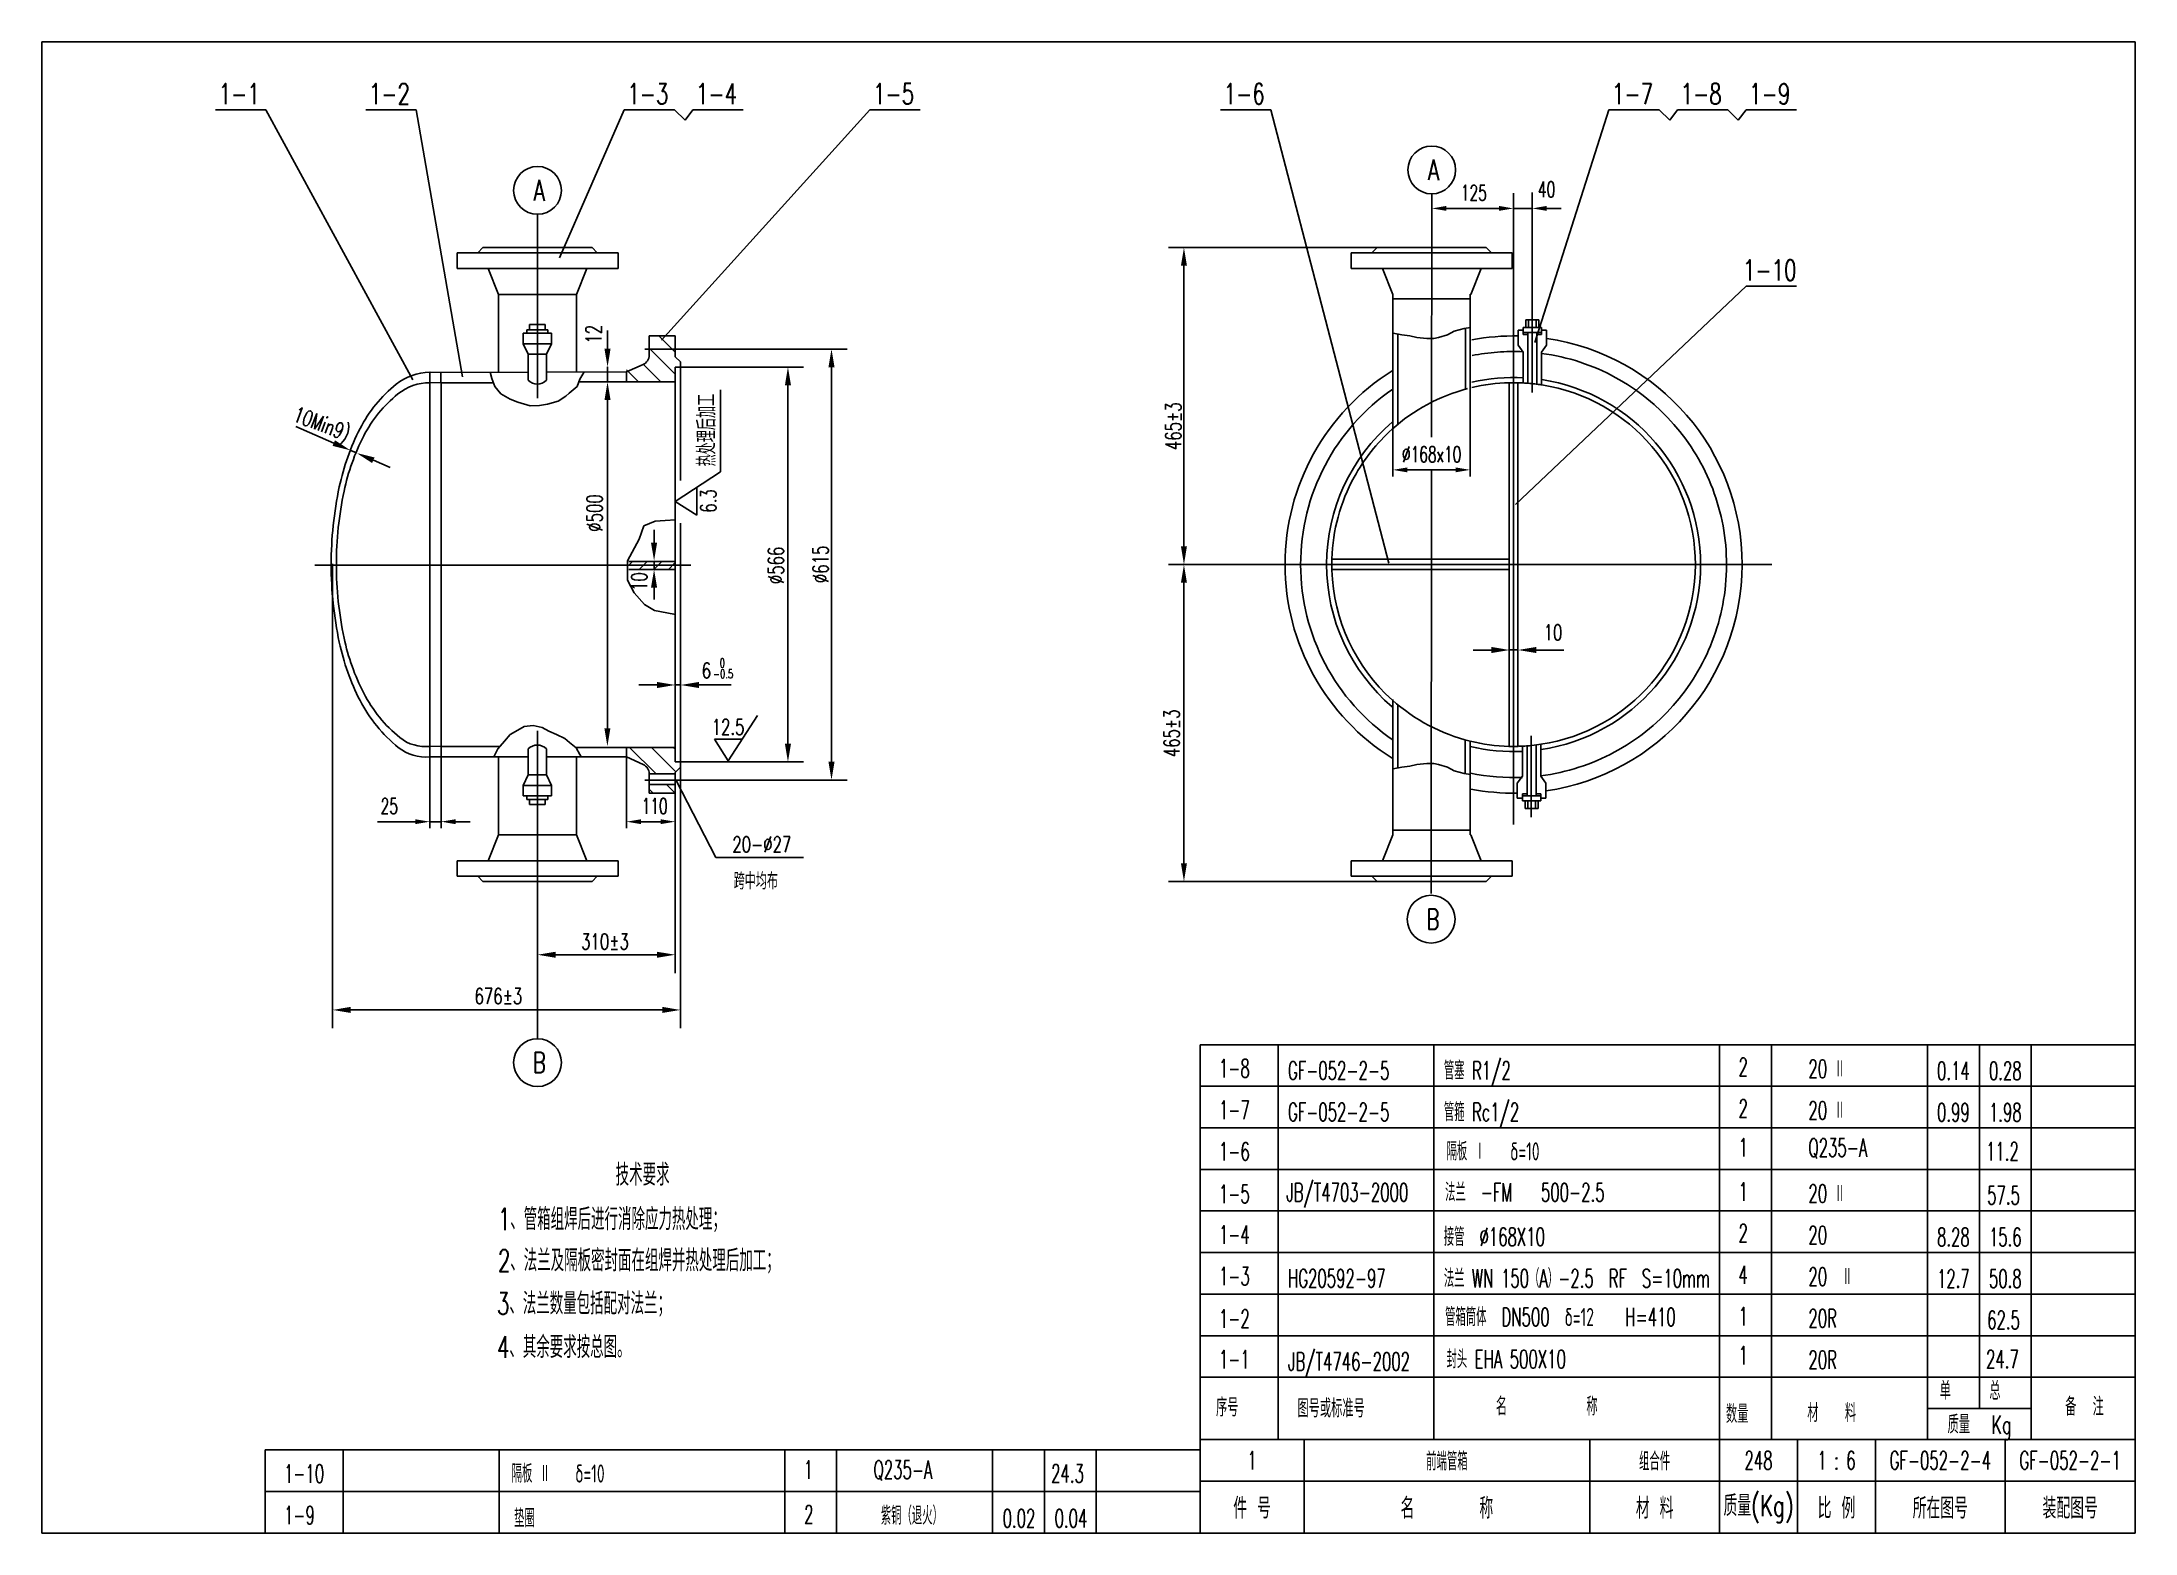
# Model space of a CAD drawing. Extents: x 26 to 429, y 299 to 586.
import ezdxf
from ezdxf.enums import TextEntityAlignment as Align

# ---------------------------------------------------------------- set-up
doc = ezdxf.new("R2010")
doc.units = 0
doc.header["$LTSCALE"] = 10
doc.header["$MEASUREMENT"] = 0
doc.linetypes.add('DASHDOT-M', pattern=[36, 30, -3, 0, -3])
doc.layers.get('0').update_dxf_attribs({"linetype": 'CONTINUOUS'})
for name, color, linetype in [('CDR_DWG1', 4, 'CONTINUOUS'), ('CDR_DWG2', 2, 'CONTINUOUS'), ('CDR_DWG3', 1, 'DASHDOT-M')]:
    doc.layers.add(name, color=color, linetype=linetype)
doc.styles.add('HZ', font='romans', dxfattribs={"width": 0.7, "bigfont": 'hz'})

# ---------------------------------------------------------------- blocks, each defined once
blk = doc.blocks.new('*X11')
for p, q in [((120.32, 159.7), (115.19, 164.82)), ((124.13, 160.13), (119.43, 164.82)), ((124, 164.5), (123.68, 164.82)), ((124, 156.01), (122.35, 157.67)), ((119.77, 156), (119, 156.77))]:
    blk.add_line(p, q)
blk = doc.blocks.new('*X9')
for p, q in [((115.19, 200.04), (115.76, 200.61)), ((116.99, 199.01), (118.59, 200.61)), ((119.82, 199.01), (121.42, 200.61)), ((122.65, 199.01), (124, 200.37))]:
    blk.add_line(p, q)
blk = doc.blocks.new('*X10')
for p, q in [((124, 240.87), (120.87, 244)), ((121.21, 235.18), (117.79, 238.6)), ((124, 236.62), (119, 241.62)), ((116.96, 235.18), (114.65, 237.49))]:
    blk.add_line(p, q)

msp = doc.modelspace()

# ---------------------------------------------------------------- linework, layer by layer
for p, q in [((25.85, 586.15), (25.85, 299.15)), ((59.3, 573.08), (69, 573.08)), ((97.3, 521.14), (69, 573.08)), ((88.22, 573.08), (97.92, 573.08)), ((106.84, 521.7), (97.92, 573.08)), ((125.5, 544.57), (137.97, 573.08)), ((137.97, 573.08), (147.67, 573.08)), ((145.14, 528.74), (185.27, 573.08)), ((147.67, 573.08), (149.69, 571.07)), ((149.69, 571.07), (151.17, 573.08)), ((151.17, 573.08), (160.88, 573.08)), ((185.27, 573.08), (194.97, 573.08)), ((252.78, 573.08), (262.48, 573.08)), ((285.18, 485.8), (262.48, 573.08)), ((313.29, 528.32), (327.53, 573.08)), ((327.53, 573.08), (337.23, 573.08)), ((337.23, 573.08), (339.25, 571.07)), ((339.25, 571.07), (340.74, 573.08)), ((340.74, 573.08), (350.44, 573.08)), ((350.44, 573.08), (352.46, 571.07)), ((352.46, 571.07), (353.95, 573.08)), ((353.95, 573.08), (363.65, 573.08)), ((309.19, 535.62), (309.19, 557.01)), ((312.75, 534.41), (312.75, 557.18)), ((293.44, 553.5), (293.44, 555.35)), ((296.24, 554.1), (306.39, 554.1)), ((306.39, 554.1), (303.59, 554.1)), ((309.19, 553.5), (309.19, 555.35)), ((309.19, 554.1), (312.75, 554.1)), ((309.19, 554.1), (312.75, 554.1)), ((312.75, 554.1), (312.75, 555.35)), ((315.55, 554.1), (318.35, 554.1)), ((283.02, 546.56), (242.73, 546.56)), ((245.73, 543.06), (245.73, 489.06)), ((309.58, 497.11), (353.95, 539.14)), ((353.95, 539.14), (363.65, 539.14)), ((134.76, 527.08), (134.76, 530.58)), ((286.03, 530.1), (287.65, 529.76)), ((287.65, 529.76), (289.25, 529.59)), ((289.25, 529.59), (290.59, 529.23)), ((290.59, 529.23), (292.49, 529.05)), ((292.49, 529.05), (293.81, 529.05)), ((293.81, 529.05), (294.71, 529.23)), ((294.71, 529.23), (296.46, 529.76)), ((296.46, 529.76), (297.78, 530.45)), ((297.78, 530.45), (299.7, 530.98)), ((299.7, 530.98), (300.87, 531.16)), ((148.77, 527.03), (180.88, 527.03)), ((112.14, 522.57), (112.47, 521.37)), ((112.47, 521.37), (113.06, 519.84)), ((128.93, 519.84), (129.42, 521.26)), ((129.42, 521.26), (130.21, 522.55)), ((130.21, 522.55), (130.22, 522.61)), ((134.76, 523.6), (134.76, 520.75)), ((148.84, 523.56), (172.49, 523.56)), ((169.49, 520.06), (169.49, 451.06)), ((177.88, 523.53), (177.88, 447.59)), ((300.83, 520.74), (300.83, 519.65)), ((300.83, 520.19), (300.83, 502.53)), ((113.06, 519.84), (114.23, 518.43)), ((114.23, 518.43), (116.02, 517.39)), ((116.02, 517.39), (117.49, 516.8)), ((117.49, 516.8), (119.87, 516.09)), ((119.87, 516.09), (121.63, 516.2)), ((121.63, 516.2), (123.21, 516.45)), ((123.21, 516.45), (125.28, 517.03)), ((125.28, 517.03), (126.76, 517.97)), ((126.76, 517.97), (127.36, 518.55)), ((127.36, 518.55), (128.93, 519.84)), ((134.73, 517.65), (134.73, 454.06)), ((156.48, 503.42), (156.48, 519.21)), ((82.06, 508.93), (74.73, 512.1)), ((285.93, 513.62), (285.93, 512.83)), ((285.93, 512.83), (285.93, 511.56)), ((285.93, 511.56), (285.93, 502.53)), ((89.67, 505.63), (92.88, 504.25)), ((288.73, 503.78), (298.03, 503.78)), ((147.78, 497.71), (156.48, 503.42)), ((151.94, 500.45), (151.94, 495.09)), ((151.94, 495.09), (147.78, 497.71)), ((143.72, 489.76), (143.72, 492.23)), ((81.83, 485.72), (81.83, 396.34)), ((143.72, 486.17), (143.72, 484.62)), ((259.12, 485.56), (242.73, 485.56)), ((259.12, 485.56), (242.73, 485.56)), ((143.72, 481.12), (143.72, 478.8)), ((245.73, 482.06), (245.73, 427.2)), ((304.91, 469.11), (301.41, 469.11)), ((308.37, 469.15), (310.03, 469.15)), ((313.56, 469.11), (318.89, 469.11)), ((144.28, 462.38), (140.78, 462.38)), ((152.34, 462.38), (158.57, 462.38)), ((157.96, 447.81), (163.66, 456.51)), ((113.62, 450.1), (114.92, 451.57)), ((114.92, 451.57), (116.02, 452.86)), ((116.02, 452.86), (117.52, 453.67)), ((117.52, 453.67), (118.68, 454.41)), ((118.68, 454.41), (120.45, 454.57)), ((120.45, 454.57), (122.16, 454.17)), ((122.16, 454.17), (123.45, 453.51)), ((123.45, 453.51), (124.95, 452.86)), ((126.52, 452.06), (124.95, 452.86)), ((126.52, 452.06), (127.42, 451.32)), ((148.78, 452.93), (148.78, 406.96)), ((155.33, 451.97), (157.96, 447.81)), ((160.7, 451.97), (155.33, 451.97)), ((100.55, 448.56), (100.55, 434.82)), ((102.7, 448.56), (102.7, 434.82)), ((112.87, 448.56), (113.62, 450.1)), ((127.42, 451.32), (128.71, 450.27)), ((128.71, 450.27), (129.45, 448.97)), ((129.45, 448.97), (129.69, 448.56)), ((138.42, 448.56), (138.42, 434.82)), ((148.84, 447.56), (172.49, 447.56)), ((147.94, 443.99), (155.63, 429.18)), ((148.77, 444.09), (180.88, 444.09)), ((286.03, 446.22), (287.65, 446.56)), ((287.65, 446.56), (289.25, 446.73)), ((289.25, 446.73), (290.59, 447.09)), ((290.59, 447.09), (292.49, 447.26)), ((292.49, 447.26), (293.81, 447.26)), ((293.81, 447.26), (294.71, 447.09)), ((294.71, 447.09), (296.46, 446.56)), ((296.46, 446.56), (297.78, 445.87)), ((297.78, 445.87), (299.7, 445.33)), ((147.78, 441.57), (147.78, 406.92)), ((97.75, 436.07), (90.45, 436.07)), ((102.7, 436.07), (100.55, 436.07)), ((105.5, 436.07), (108.3, 436.07)), ((141.22, 436.07), (144.98, 436.07)), ((155.63, 429.18), (172.47, 429.18)), ((282.93, 424.56), (242.73, 424.56)), ((121.28, 420.5), (121.28, 394.31)), ((124.78, 410.46), (145.28, 410.46)), ((148.78, 408.42), (148.78, 396.34)), ((85.33, 399.84), (145.28, 399.84)), ((248.86, 393.15), (428.85, 393.15)), ((248.86, 385.15), (428.85, 385.15)), ((248.86, 377.15), (428.85, 377.15)), ((248.86, 377.15), (428.85, 377.15)), ((248.86, 369.15), (428.85, 369.15)), ((248.86, 361.15), (428.85, 361.15)), ((248.86, 361.15), (428.85, 361.15)), ((248.86, 353.15), (428.85, 353.15)), ((248.86, 345.15), (428.85, 345.15)), ((248.86, 345.15), (428.85, 345.15)), ((248.86, 337.15), (428.85, 337.15)), ((248.86, 329.15), (428.85, 329.15)), ((428.85, 329.15), (248.86, 329.15)), ((398.86, 323.15), (398.86, 329.15)), ((388.86, 323.15), (408.86, 323.15)), ((218.86, 299.15), (218.86, 315.15)), ((248.85, 299.15), (248.85, 317.15)), ((68.87, 307.15), (248.86, 307.15)), ((248.85, 309.15), (428.85, 309.15)), ((248.86, 309.15), (428.85, 309.15)), ((25.85, 299.15), (428.85, 299.15)), ((248.86, 299.15), (428.85, 299.15))]:
    msp.add_line(p, q)
msp.add_arc((309.19, 485.56), 35, 178.1546, 181.8018)
for points in [[(296.24, 554.57), (296.24, 553.63), (293.44, 554.1)], [(306.39, 554.57), (306.39, 553.63), (309.19, 554.1)], [(306.39, 554.57), (306.39, 553.63), (309.19, 554.1)], [(315.55, 554.57), (315.55, 553.63), (312.75, 554.1)], [(246.31, 543.06), (245.15, 543.06), (245.73, 546.56)], [(135.34, 527.08), (134.17, 527.08), (134.76, 523.58)], [(178.46, 523.53), (177.29, 523.53), (177.88, 527.03)], [(135.34, 517.23), (134.17, 517.23), (134.76, 520.73)], [(170.08, 520.06), (168.91, 520.06), (169.49, 523.56)], [(81.82, 508.4), (82.29, 509.47), (85.27, 507.54)], [(89.43, 505.1), (89.9, 506.17), (86.45, 507.02)], [(288.73, 504.25), (288.73, 503.31), (285.93, 503.78)], [(298.03, 504.25), (298.03, 503.31), (300.83, 503.78)], [(144.3, 489.76), (143.13, 489.76), (143.72, 486.26)], [(246.31, 489.06), (245.15, 489.06), (245.73, 485.56)], [(144.3, 481.12), (143.13, 481.12), (143.72, 484.62)], [(246.31, 482.06), (245.15, 482.06), (245.73, 485.56)], [(304.91, 468.53), (304.91, 469.7), (308.41, 469.11)], [(313.56, 468.53), (313.56, 469.7), (310.06, 469.11)], [(144.28, 461.79), (144.28, 462.96), (147.78, 462.38)], [(152.34, 461.79), (152.34, 462.96), (148.84, 462.38)], [(135.31, 454.06), (134.15, 454.06), (134.73, 450.56)], [(170.08, 451.06), (168.91, 451.06), (169.49, 447.56)], [(178.46, 447.59), (177.29, 447.59), (177.88, 444.09)], [(97.75, 436.54), (97.75, 435.6), (100.55, 436.07)], [(105.5, 436.54), (105.5, 435.6), (102.7, 436.07)], [(141.22, 436.54), (141.22, 435.6), (138.42, 436.07)], [(144.98, 436.54), (144.98, 435.6), (147.78, 436.07)], [(246.31, 428.06), (245.15, 428.06), (245.73, 424.56)], [(124.78, 409.88), (124.78, 411.04), (121.28, 410.46)], [(144.27, 409.88), (144.27, 411.04), (147.77, 410.46)], [(85.33, 399.26), (85.33, 400.43), (81.83, 399.84)], [(145.28, 399.26), (145.28, 400.43), (148.78, 399.84)]]:
    msp.add_solid(points)
at = {"layer": 'CDR_DWG1'}
for p, q in [((25.85, 586.15), (428.85, 586.15)), ((428.85, 586.15), (428.85, 299.15)), ((136.78, 545.56), (105.78, 545.56)), ((105.78, 545.56), (105.78, 542.56)), ((109.78, 545.56), (110.78, 546.56)), ((110.78, 546.56), (131.78, 546.56)), ((131.78, 546.56), (132.78, 545.56)), ((136.78, 542.56), (136.78, 545.56)), ((279.77, 545.56), (277.93, 545.56)), ((277.93, 545.56), (277.93, 542.56)), ((281.93, 545.56), (279.77, 545.56)), ((281.93, 545.56), (282.93, 546.56)), ((308.93, 545.56), (281.93, 545.56)), ((282.93, 546.56), (284.23, 546.56)), ((284.23, 546.56), (303.93, 546.56)), ((303.93, 546.56), (304.93, 545.56)), ((308.93, 542.56), (308.93, 545.56)), ((105.78, 542.56), (136.78, 542.56)), ((113.78, 537.56), (111.78, 542.56)), ((130.78, 542.56), (128.78, 537.56)), ((130.78, 542.56), (130.78, 542.56)), ((277.93, 542.56), (279.77, 542.56)), ((279.77, 542.56), (281.94, 542.56)), ((281.94, 542.56), (283.97, 542.56)), ((283.93, 542.56), (308.93, 542.56)), ((285.93, 537.56), (283.93, 542.56)), ((302.93, 542.56), (300.93, 537.56)), ((302.93, 542.56), (302.93, 542.56)), ((113.78, 537.56), (128.78, 537.56)), ((113.78, 522.57), (113.78, 537.56)), ((128.78, 537.56), (128.78, 522.6)), ((285.93, 537.56), (285.93, 536.66)), ((285.93, 536.69), (300.84, 536.69)), ((285.93, 536.66), (285.93, 513.62)), ((300.83, 537.6), (300.83, 536.69)), ((300.83, 536.69), (300.83, 520.74)), ((311.55, 532.65), (311.55, 531.22)), ((311.55, 532.65), (314.07, 532.65)), ((312.08, 532.65), (312.08, 531.22)), ((313.55, 532.65), (313.55, 531.22)), ((314.07, 532.65), (314.07, 531.22)), ((118.5, 530.06), (124, 530.06)), ((118.5, 528.06), (118.5, 530.06)), ((118.5, 528.06), (124, 528.06)), ((119.5, 526.06), (118.5, 528.06)), ((119.25, 530.76), (123.25, 530.76)), ((119.25, 530.06), (119.25, 530.76)), ((119.75, 531.76), (122.75, 531.76)), ((119.75, 530.76), (119.75, 531.76)), ((121.25, 530.76), (121.25, 531.76)), ((122.75, 531.76), (122.75, 530.76)), ((124, 528.06), (123, 526.06)), ((123.25, 530.76), (123.25, 530.06)), ((124, 530.06), (124, 528.06)), ((142.78, 529.56), (142.78, 525.86)), ((147.78, 529.56), (142.78, 529.56)), ((147.78, 525.56), (147.78, 529.56)), ((286.91, 529.96), (286.91, 512.66)), ((299.95, 530.88), (299.95, 519.36)), ((310.06, 530.69), (311.05, 530.69)), ((310.06, 527.81), (310.06, 530.69)), ((311.05, 530.68), (311.05, 531.21)), ((311.05, 530.19), (311.05, 530.68)), ((311.05, 530.19), (311.05, 529.83)), ((311.05, 529.83), (311.93, 529.83)), ((314.57, 531.21), (311.06, 531.21)), ((311.06, 530.22), (314.58, 530.22)), ((311.95, 520.36), (311.95, 530.23)), ((313.68, 520.17), (313.68, 530.23)), ((314.58, 529.83), (313.69, 529.83)), ((314.57, 530.68), (314.57, 531.21)), ((315.56, 530.69), (314.57, 530.69)), ((314.57, 530.19), (314.57, 530.68)), ((314.57, 530.22), (314.57, 529.83)), ((315.56, 527.81), (315.56, 530.69)), ((119.5, 526.06), (123, 526.06)), ((119.5, 521.06), (119.5, 526.06)), ((123, 526.06), (123, 521.06)), ((138.42, 522.62), (141.59, 524.03)), ((148.78, 524.56), (147.78, 525.56)), ((148.78, 523.83), (148.78, 524.56)), ((311.05, 526.46), (310.06, 527.81)), ((311.05, 521.6), (311.05, 526.46)), ((314.57, 526.46), (315.56, 527.81)), ((314.57, 521.04), (314.57, 526.46)), ((119.5, 522.59), (100.55, 522.55)), ((102.71, 520.55), (100.55, 520.57)), ((102.69, 522.55), (102.69, 520.57)), ((102.71, 520.55), (104.06, 520.56)), ((102.71, 520.55), (102.71, 450.56)), ((104.06, 520.56), (112.76, 520.56)), ((138.42, 522.62), (123, 522.59)), ((129.42, 520.73), (138.6, 520.73)), ((138.42, 522.62), (138.42, 520.73)), ((138.6, 520.73), (147.87, 520.73)), ((148.78, 523.56), (147.78, 523.56)), ((147.78, 523.56), (147.78, 520.98)), ((147.78, 520.98), (147.78, 486.25)), ((148.78, 501.71), (148.78, 523.83)), ((308.35, 486.68), (308.35, 520.43)), ((310.01, 520.43), (310.01, 450.67)), ((311.05, 520.39), (311.05, 521.49)), ((314.57, 520), (314.57, 521.04)), ((85.33, 507.49), (86.44, 507.03)), ((140.85, 490.45), (141.72, 492.99)), ((141.72, 492.99), (143.96, 493.88)), ((143.96, 493.88), (145.83, 494.03)), ((145.83, 494.03), (147.82, 494.19)), ((148.78, 447.73), (148.78, 493.5)), ((138.62, 486.26), (139.49, 487.91)), ((139.49, 487.91), (140.85, 490.45)), ((138.62, 484.62), (138.62, 486.26)), ((138.62, 482.53), (138.62, 484.62)), ((147.77, 486.17), (138.86, 486.17)), ((147.82, 484.62), (138.86, 484.62)), ((147.78, 486.25), (147.78, 484.68)), ((147.78, 484.68), (147.78, 450.41)), ((274.21, 486.6), (308.36, 486.6)), ((308.36, 484.6), (274.21, 484.6)), ((308.35, 484.46), (308.35, 486.68)), ((308.35, 451.18), (308.35, 484.46)), ((139.86, 480.14), (138.62, 482.53)), ((141.85, 477.9), (139.86, 480.14)), ((143.83, 476.71), (141.85, 477.9)), ((146.2, 476.25), (143.83, 476.71)), ((147.82, 475.96), (146.2, 476.25)), ((147.78, 462.38), (148.84, 462.38)), ((285.93, 458.28), (285.93, 459.56)), ((285.93, 457.5), (285.93, 458.28)), ((285.93, 434.46), (285.93, 457.5)), ((286.91, 446.4), (286.91, 458.46)), ((299.86, 445.31), (299.86, 451.65)), ((300.83, 450.38), (300.83, 451.47)), ((102.73, 450.56), (100.6, 450.61)), ((100.6, 448.56), (119.5, 448.56)), ((102.7, 448.56), (102.71, 450.56)), ((104.02, 450.56), (102.73, 450.56)), ((104.02, 450.56), (114, 450.56)), ((113.78, 448.56), (113.78, 433.56)), ((119.5, 450.06), (119.5, 445.06)), ((123, 445.06), (123, 450.06)), ((123, 448.56), (138.42, 448.56)), ((128.58, 450.38), (138.55, 450.38)), ((128.78, 433.56), (128.78, 448.56)), ((138.42, 448.56), (138.42, 450.38)), ((138.42, 448.56), (141.61, 447.09)), ((138.55, 450.38), (147.87, 450.38)), ((147.78, 450.41), (147.78, 447.56)), ((148.78, 447.56), (147.78, 447.56)), ((148.78, 446.56), (148.78, 447.73)), ((300.83, 434.43), (300.83, 450.38)), ((308.35, 451.18), (308.36, 450.7)), ((310.9, 450.67), (310.9, 449.84)), ((310.9, 449.84), (310.9, 444.81)), ((311.79, 450.78), (311.79, 441.04)), ((313.52, 450.87), (313.52, 441.04)), ((314.42, 450.96), (314.42, 450.19)), ((314.42, 450.19), (314.42, 444.81)), ((119.5, 445.06), (118.5, 443.06)), ((119.5, 445.06), (123, 445.06)), ((124, 443.06), (123, 445.06)), ((142.78, 445.27), (142.78, 445.28)), ((142.78, 443.24), (142.78, 445.27)), ((142.83, 445.25), (147.81, 445.25)), ((148.78, 446.56), (147.78, 445.56)), ((147.78, 445.56), (147.78, 445.27)), ((147.78, 445.27), (147.78, 443.24)), ((299.7, 445.33), (300.87, 445.16)), ((310.9, 444.81), (309.91, 443.46)), ((309.91, 443.46), (309.91, 440.58)), ((314.42, 444.81), (315.41, 443.46)), ((315.41, 443.46), (315.41, 440.58)), ((118.5, 443.06), (124, 443.06)), ((118.5, 443.06), (118.5, 441.06)), ((118.5, 441.06), (124, 441.06)), ((119.25, 441.06), (119.25, 440.36)), ((119.25, 440.36), (123.25, 440.36)), ((119.75, 440.36), (119.75, 439.36)), ((119.75, 439.36), (122.75, 439.36)), ((121.25, 440.36), (121.25, 439.36)), ((122.75, 439.36), (122.75, 440.36)), ((123.25, 440.36), (123.25, 441.06)), ((124, 441.06), (124, 443.06)), ((142.78, 441.56), (142.78, 443.24)), ((147.78, 441.56), (142.78, 441.56)), ((142.83, 443.22), (147.81, 443.22)), ((147.78, 443.24), (147.78, 441.56)), ((309.91, 440.58), (310.9, 440.58)), ((310.9, 441.44), (311.78, 441.44)), ((310.9, 441.08), (310.9, 441.44)), ((310.9, 441.08), (310.9, 440.59)), ((310.9, 440.59), (310.9, 440.06)), ((310.91, 441.05), (314.42, 441.05)), ((314.42, 440.06), (310.91, 440.06)), ((311.4, 438.62), (311.4, 440.05)), ((311.92, 438.62), (311.92, 440.05)), ((313.4, 438.62), (313.4, 440.05)), ((314.43, 441.44), (313.54, 441.44)), ((313.92, 438.62), (313.92, 440.05)), ((314.42, 441.08), (314.43, 441.44)), ((314.42, 441.08), (314.42, 440.59)), ((314.42, 440.59), (314.42, 440.06)), ((315.41, 440.58), (314.42, 440.58)), ((147.78, 434.44), (147.78, 437.32)), ((311.4, 438.62), (313.92, 438.62)), ((113.78, 433.56), (111.78, 428.56)), ((128.78, 433.56), (113.78, 433.56)), ((130.78, 428.56), (128.78, 433.56)), ((285.93, 433.56), (283.93, 428.56)), ((285.93, 433.56), (285.93, 434.46)), ((285.93, 434.43), (300.84, 434.43)), ((300.83, 433.52), (300.83, 434.43)), ((302.93, 428.56), (300.93, 433.56)), ((105.78, 428.56), (136.78, 428.56)), ((105.78, 425.56), (105.78, 428.56)), ((130.78, 428.56), (130.78, 428.56)), ((136.78, 428.56), (136.78, 425.56)), ((277.93, 428.56), (279.77, 428.56)), ((277.93, 425.56), (277.93, 428.56)), ((279.77, 428.56), (281.94, 428.56)), ((281.94, 428.56), (283.97, 428.56)), ((283.93, 428.56), (308.93, 428.56)), ((302.93, 428.56), (302.93, 428.56)), ((308.93, 428.56), (308.93, 425.56)), ((136.78, 425.56), (105.78, 425.56)), ((109.78, 425.56), (110.78, 424.56)), ((110.78, 424.56), (131.78, 424.56)), ((131.78, 424.56), (132.78, 425.56)), ((279.77, 425.56), (277.93, 425.56)), ((281.93, 425.56), (279.77, 425.56)), ((308.93, 425.56), (281.93, 425.56)), ((281.93, 425.56), (282.93, 424.56)), ((282.93, 424.56), (284.23, 424.56)), ((284.23, 424.56), (303.93, 424.56)), ((303.93, 424.56), (304.93, 425.56)), ((248.86, 393.15), (248.86, 299.15)), ((263.86, 329.15), (263.86, 393.15)), ((293.86, 329.15), (293.86, 393.15)), ((348.86, 329.15), (348.86, 393.15)), ((358.86, 329.15), (358.86, 393.15)), ((388.86, 329.15), (388.86, 393.15)), ((398.86, 329.15), (398.86, 393.15)), ((408.86, 329.15), (408.86, 393.15)), ((263.86, 317.15), (263.86, 329.15)), ((293.86, 317.15), (293.86, 329.15)), ((348.86, 317.15), (348.86, 329.15)), ((358.86, 317.15), (358.86, 329.15)), ((388.86, 317.15), (388.86, 329.15)), ((408.86, 317.15), (408.86, 329.15)), ((68.87, 315.15), (248.86, 315.15)), ((68.87, 315.15), (68.87, 299.15)), ((83.87, 299.15), (83.87, 315.15)), ((113.87, 299.15), (113.87, 315.15)), ((168.86, 299.15), (168.86, 315.15)), ((178.86, 299.15), (178.86, 315.15)), ((208.86, 299.15), (208.86, 315.15)), ((228.86, 299.15), (228.86, 315.15)), ((248.85, 317.15), (428.85, 317.15)), ((268.85, 299.15), (268.85, 317.15)), ((323.85, 299.15), (323.85, 317.15)), ((348.85, 299.15), (348.85, 317.15)), ((363.85, 299.15), (363.85, 317.15)), ((378.85, 299.15), (378.85, 317.15)), ((403.85, 299.15), (403.85, 317.15))]:
    msp.add_line(p, q, dxfattribs=at)
for points in [[(100.62, 522.56, 0.001803), (100.55, 522.56, 0.17134), (94.07, 520.27, 0.104788), (87.11, 511.72, 0.066302), (83.12, 500.5, 0.052443), (81.55, 485.56, 0.052443)], [(100.55, 520.56, 0.171103), (94.41, 518.39, 0.104819), (87.82, 510.31, 0.066378), (84.04, 499.7, 0.05252), (82.55, 485.56, 0.05252)], [(81.55, 485.56, 0.052443), (83.12, 470.61, 0.066302), (87.11, 459.4, 0.104788), (94.48, 450.35, 0.198534), (100.55, 448.56, 0.001201), (100.6, 448.56, 0.104788)], [(82.55, 485.56, 0.05252), (84.04, 471.42, 0.066378), (87.82, 460.81, 0.104819), (94.79, 452.25, 0.198314), (100.55, 450.56, 0.00127), (100.6, 450.56, 0.104819)]]:
    msp.add_lwpolyline(points, format="xyb", dxfattribs=at)
for centre, radius, start, end in [((308.07, 485.71), 44, 279.643, 279.643), ((308.23, 485.56), 44, 80.357, 80.357), ((317.24, 485.71), 44, 260.357, 260.357), ((317.4, 485.56), 44, 99.643, 99.643), ((309.19, 485.56), 44, 88.798, 100.5035), ((309.19, 485.56), 44, 278.2296, 81.6184), ((140.78, 525.86), 2, 293.9766, 0), ((121.25, 522.71), 2.41, 223.3547, 316.6453), ((309.19, 485.56), 44, 122.045, 237.9543), ((309.19, 485.56), 36, 86.9067, 102.9297), ((309.19, 485.56), 35, 91.3477, 103.3024), ((309.19, 485.56), 35, 88.6282, 91.3477), ((309.19, 485.56), 35, 86.9415, 88.6282), ((309.19, 485.56), 35, 85.465, 86.9415), ((309.19, 485.56), 35, 81.0856, 85.465), ((309.19, 485.56), 35, 278.6704, 81.0777), ((309.19, 485.56), 36, 278.4511, 81.3487), ((309.19, 485.56), 35, 104.6729, 131.9456), ((309.19, 485.56), 36, 130.3215, 229.5406), ((309.19, 485.56), 35, 131.9456, 151.2663), ((309.19, 485.56), 35, 151.2663, 164.8458), ((309.19, 485.56), 35, 164.8458, 178.1546), ((309.19, 485.56), 35, 181.8018, 228.1954), ((309.19, 485.56), 35, 228.1954, 256.2221), ((309.19, 485.56), 35, 256.2221, 268.5243), ((121.25, 448.41), 2.41, 43.3547, 136.6453), ((309.19, 485.56), 36, 256.5971, 272.7616), ((309.19, 485.56), 35, 268.609, 271.3938), ((309.19, 485.56), 35, 271.3963, 272.801), ((309.19, 485.56), 35, 272.8072, 278.6704), ((140.78, 445.28), 2, 0, 65.3288), ((309.19, 485.56), 41, 258.3034, 272.4377), ((309.19, 485.56), 44, 259.2197, 270.9471)]:
    msp.add_arc(centre, radius, start, end, dxfattribs=at)
at = {"layer": 'CDR_DWG2'}
for centre in [(293.44, 561.5), (121.28, 557.57), (293.32, 417.3), (121.28, 389.7)]:
    msp.add_circle(centre, 4.6, dxfattribs=at)
at = {"layer": 'CDR_DWG3', "linetype": 'DASHDOT-M'}
for p, q in [((293.4, 510.09), (293.44, 556.9)), ((121.28, 552.97), (121.28, 517.56)), ((309.19, 535.56), (309.19, 435.56)), ((312.75, 534.35), (312.75, 518.67)), ((141.91, 527.03), (148.7, 527.03)), ((100.55, 522.55), (100.55, 448.56)), ((293.32, 422.26), (293.39, 503.78)), ((78.4, 485.41), (150.78, 485.41)), ((259.19, 485.56), (358.94, 485.56)), ((121.28, 420.56), (121.28, 453.56)), ((312.6, 436.92), (312.6, 452.6)), ((141.91, 444.09), (148.7, 444.09))]:
    msp.add_line(p, q, dxfattribs=at)
for start, end in [(87.4684, 101.2471), (277.2666, 82.4257), (124.5709, 235.523)]:
    msp.add_arc((309.19, 485.56), 41, start, end, dxfattribs=at)

# ---------------------------------------------------------------- block references
for name in ['*X9', '*X11']:
    msp.add_blockref(name, (23.78, 285.56))
at = {"layer": 'CDR_DWG1'}
msp.add_blockref('*X10', (23.78, 285.56), dxfattribs=at)

# ---------------------------------------------------------------- texts
at = {"style": 'HZ'}
for s, height, width, p in [('125', 3, 0.65, (299.04, 555.6)), ('40', 3, 0.65, (313.88, 556.25)), ('%%c168x10', 3, 0.65, (287.69, 505.28)), ('6', 3, 0.7, (152.9, 463.67)), ('-0.5', 1.7, 0.7, (155.08, 463.68)), ('0', 1.7, 0.7, (156.34, 465.75)), ('25', 3, 0.65, (91.07, 437.57)), ('110', 3, 0.65, (141.31, 437.57)), ('跨中均布', 3.2, 0.7, (159.05, 423.04)), ('1-8', 3.5, 0.6, (252.46, 386.85)), ('GF-052-2-5', 3.5, 0.6, (265.76, 386.43)), ('管塞 R1/2 ', 3.5, 0.6, (295.76, 386.43)), ('20 Ⅱ', 3.5, 0.6, (365.96, 386.75)), ('1-7', 3.5, 0.6, (252.46, 378.85)), ('GF-052-2-5', 3.5, 0.6, (265.76, 378.43)), ('管箍 Rc1/2 ', 3.5, 0.6, (295.76, 378.43)), ('20 Ⅱ', 3.5, 0.6, (365.96, 378.75)), ('Q235-A', 3.5, 0.6, (365.96, 371.6)), ('1-6', 3.5, 0.6, (252.46, 370.85)), ('隔板 Ⅰ   δ=10', 3.5, 0.6, (296.28, 370.87)), ('11.2', 3.5, 0.6, (400.16, 370.87)), ('技术要求', 4.2, 0.65, (136.32, 366.03)), ('JB/T4703-2000', 3.5, 0.6, (265.43, 362.99)), ('法兰  -FM   500-2.5', 3.5, 0.6, (296, 362.99)), ('1-5', 3.5, 0.6, (252.46, 362.67)), ('20 Ⅱ', 3.5, 0.6, (365.96, 362.75)), ('1、管箱组焊后进行消除应力热处理；', 4.2, 0.65, (113.69, 357.47)), ('1-4', 3.5, 0.6, (252.46, 354.85)), ('接管  %%C168X10', 3.5, 0.6, (295.76, 354.43)), ('20  ', 3.5, 0.6, (365.96, 354.75)), ('2、法兰及隔板密封面在组焊并热处理后加工；', 4.2, 0.65, (113.69, 349.52)), ('1-3', 3.5, 0.6, (252.46, 346.85)), ('HG20592-97', 3.5, 0.6, (265.76, 346.43)), ('法兰 WN 150（A）-2.5  RF  S=10mm', 3.5, 0.6, (295.76, 346.43)), ('20  Ⅱ', 3.5, 0.6, (365.96, 346.75)), ('3、法兰数量包括配对法兰；', 4.2, 0.65, (113.51, 341.23)), ('管箱筒体  DN500  δ=12   H=410', 3.5, 0.6, (296, 338.99)), ('1-2', 3.5, 0.6, (252.46, 338.67)), ('20R', 3.5, 0.6, (365.96, 338.75)), ('4、其余要求按总图。', 4.2, 0.65, (113.51, 332.86)), ('JB/T4746-2002', 3.5, 0.6, (265.76, 330.43)), ('封头 EHA 500X10', 3.5, 0.6, (296.28, 330.87)), ('1-1', 3.5, 0.6, (252.46, 330.85)), ('20R', 3.5, 0.6, (365.96, 330.75)), ('24.7', 3.5, 0.6, (400.16, 330.87)), ('单', 3.5, 0.65, (391.25, 324.8)), ('总', 3.5, 0.65, (400.79, 324.8)), ('序号', 3.5, 0.65, (251.91, 321.61)), ('图号或标准号', 3.5, 0.65, (267.58, 321.41)), ('名         称', 3.5, 0.65, (305.78, 321.79)), ('数量', 3.5, 0.65, (350.08, 320.34)), ('材   料', 3.5, 0.65, (365.74, 320.54)), ('备  注', 3.5, 0.65, (415.39, 321.76)), ('质量', 3.5, 0.65, (392.75, 318.32)), ('Kg', 3.5, 0.65, (401.18, 318.26)), ('1-10', 3.5, 0.6, (72.47, 308.85)), ('隔板 Ⅱ   δ=10', 3.5, 0.6, (116.29, 308.87)), ('Q235-A', 3.5, 0.6, (185.97, 309.6)), ('24.3', 3.5, 0.6, (220.17, 308.87)), ('1-9', 3.5, 0.6, (72.47, 300.85)), ('垫圈', 3.5, 0.6, (116.77, 300.27))]:
    msp.add_text(s, height=height, dxfattribs=dict(at, width=width)).set_placement(p)
at = {"style": 'HZ', "width": 0.7}
for s, height, rotation, p in [('12', 3, 90, (133.57, 529.89)), ('热处理后加工', 3.5, 90, (155.58, 511.43)), ('465%%P3 ', 3, 90, (245.18, 512.89)), ('10Min9)', 3, 339.1593, (79.25, 511.26)), ('6.3', 3, 90, (155.67, 497.79)), ('%%C500 ', 3, 90, (133.77, 496.19)), ('%%C566', 3, 90, (168.67, 485.39)), ('%%C615', 3, 90, (177.27, 485.59)), ('10', 3, 90, (142.36, 482.28)), ('465%%P3 ', 3, 90, (244.88, 453.79))]:
    msp.add_text(s, height=height, rotation=rotation, dxfattribs=at).set_placement(p, align=Align.CENTER)
at = {"style": 'HZ'}
for s, height, width, p in [('10', 3, 0.7, (316.78, 470.99)), ('12.5', 3, 0.7, (157.96, 452.8)), ('20-%%C27', 3, 0.7, (164.47, 430.19)), ('310%%P3', 3, 0.7, (134.27, 411.49)), ('676%%P3 ', 3, 0.7, (114.47, 401)), ('紫铜（退火）', 3.5, 0.6, (193.35, 300.77))]:
    msp.add_text(s, height=height, dxfattribs=dict(at, width=width)).set_placement(p, align=Align.CENTER)
for s, height, width, p in [('2', 3.5, 0.6, (353.4, 388.87)), ('0.14', 3.5, 0.6, (393.86, 388.13)), ('0.28', 3.5, 0.6, (403.86, 388.13)), ('2', 3.5, 0.6, (353.4, 380.87)), ('0.99', 3.5, 0.6, (393.86, 380.13)), ('1.98', 3.5, 0.6, (403.86, 380.13)), ('1', 3.5, 0.6, (353.4, 373.37)), ('1', 3.5, 0.6, (353.4, 364.87)), ('57.5', 3.5, 0.6, (403.52, 364.17)), ('2', 3.5, 0.6, (353.4, 356.87)), ('8.28', 3.5, 0.6, (393.86, 356.13)), ('15.6', 3.5, 0.6, (403.86, 356.13)), ('4', 3.5, 0.6, (353.4, 348.87)), ('12.7', 3.5, 0.6, (393.86, 348.13)), ('50.8', 3.5, 0.6, (403.86, 348.13)), ('1', 3.5, 0.6, (353.4, 340.87)), ('62.5', 3.5, 0.6, (403.52, 340.17)), ('1', 3.5, 0.6, (353.4, 333.37)), ('1', 3.5, 0.6, (258.85, 313.15)), ('前端管箱', 3.5, 0.6, (296.35, 313.15)), ('组合件', 3.5, 0.6, (336.35, 313.15)), ('248', 3.5, 0.6, (356.35, 313.15)), ('1 : 6', 3.5, 0.6, (371.35, 313.15)), ('GF-052-2-4', 3.5, 0.6, (391.35, 313.15)), ('GF-052-2-1', 3.5, 0.6, (416.35, 313.15)), ('1', 3.5, 0.6, (173.41, 311.37)), ('件 号', 4, 0.7, (258.85, 304.15)), ('名      称', 4, 0.7, (296.35, 304.15)), ('材 料', 4, 0.7, (336.35, 304.15)), ('质量(Kg)', 4, 0.7, (356.35, 304.15)), ('比 例', 4, 0.7, (371.35, 304.15)), ('所在图号', 4, 0.7, (391.35, 304.15)), ('装配图号', 4, 0.7, (416.35, 304.15)), ('2', 3.5, 0.6, (173.51, 302.73)), ('0.02', 3.5, 0.6, (213.97, 301.99)), ('0.04', 3.5, 0.6, (223.97, 301.99))]:
    msp.add_text(s, height=height, dxfattribs=dict(at, width=width)).set_placement(p, align=Align.MIDDLE)
at = {"layer": 'CDR_DWG1', "style": 'HZ', "width": 0.7}
for s, p in [('1-1', (63.85, 576.16)), ('1-2', (92.76, 576.16)), ('1-3', (142.52, 576.16)), ('1-4', (155.72, 576.16)), ('1-5', (189.82, 576.16)), ('1-6', (257.33, 576.16)), ('1-7', (332.08, 576.16)), ('1-8', (345.29, 576.16)), ('1-9', (358.5, 576.16)), ('1-10', (358.5, 542.22))]:
    msp.add_text(s, height=4, dxfattribs=at).set_placement(p, align=Align.MIDDLE)
at = {"layer": 'CDR_DWG2', "style": 'HZ', "width": 0.7}
for s, p in [('A', (293.77, 559.51)), ('A', (121.61, 555.59)), ('B', (293.65, 415.31)), ('B', (121.61, 387.72))]:
    msp.add_text(s, height=4, dxfattribs=at).set_placement(p, align=Align.CENTER)

doc.saveas('drawing.dxf')
